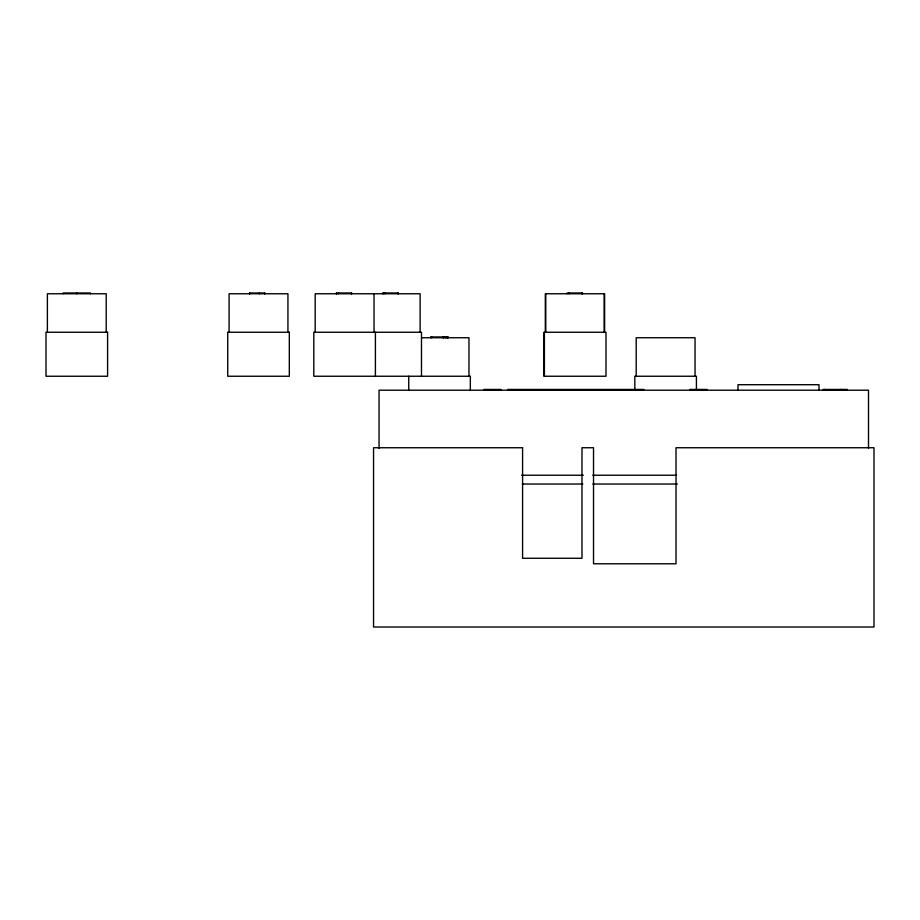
<?xml version="1.0" encoding="UTF-8"?>
<svg xmlns="http://www.w3.org/2000/svg" width="920" height="920" viewBox="0 0 920 920"><rect width="100%" height="100%" fill="white"/><g stroke="black" fill="none" stroke-linecap="round" stroke-linejoin="round"><path stroke-width="1.38" d="M430.824 336.973L448.12 336.973L448.12 337.743M421.601 337.743L468.97 337.743L468.97 376.245M643.908 389.447L507.736 389.447L507.736 390.206M521.651 475.237L583.326 475.237M592.79 475.237L676.556 475.237M522.422 484.035L582.808 484.035M592.79 484.035L677.361 484.035M868.503 448.304L868.503 390.206L379.051 390.206L379.051 448.304M847.308 390.206L847.308 389.447L823.078 389.447L823.078 390.206M844.008 389.447L844.008 390.206M841.282 389.447L841.282 390.206M840.523 389.447L840.523 390.206M824.504 389.447L824.504 390.206M819.007 390.206L819.007 384.709L738.001 384.709L738.001 390.206M707.089 390.206L707.089 389.447L690.046 389.447L690.046 390.206M696.417 389.022L696.417 376.245L634.823 376.245L634.823 389.022M695.037 376.245L695.037 337.743L636.203 337.743L636.203 376.245M604.624 332.247L604.624 293.756L545.318 293.756L545.318 332.247M604.164 293.756L604.164 332.247M582.544 293.756L582.544 292.986L567.042 292.986L567.042 293.756M582.348 292.986L582.348 293.756M582.199 292.986L582.199 293.756M582.003 292.986L582.003 293.756M569.043 292.986L569.043 293.756M545.778 293.756L545.778 332.247M544.398 376.245L544.398 332.247L605.992 332.247L605.992 376.245L543.938 376.245L543.938 332.247M500.859 390.206L500.859 389.447L483.816 389.447L483.816 390.206M470.338 390.436L470.338 376.245L313.812 376.245L313.812 332.247L421.486 332.247L421.486 376.245M447.925 336.973L447.925 337.743M446.982 336.973L446.982 337.743M446.717 336.973L446.775 337.743M445.475 336.973L445.475 337.743M443.762 336.973L443.762 337.743M443.566 336.973L443.566 337.743M443.037 336.973L443.037 337.743M431.825 336.973L431.825 337.743M430.962 336.973L430.824 337.743M420.118 332.247L420.118 293.756L315.192 293.756L315.192 332.247M408.744 376.245L408.744 390.436M398.245 293.756L398.245 292.986L382.927 292.986L382.927 293.756M398.049 292.986L398.049 293.756M385.089 292.986L385.089 293.756M383.088 292.986L383.088 293.756M375.406 332.247L375.406 376.245M374.037 293.756L374.037 332.247M351.693 293.756L351.693 292.986L336.363 292.986L336.363 293.756M351.497 292.986L351.497 293.756M338.525 292.986L338.525 293.756M336.536 292.986L336.536 293.756M287.937 332.247L287.937 293.756L229.091 293.756L229.091 332.247M264.856 293.756L264.856 292.986L249.527 292.986L249.527 293.756M264.661 292.986L264.661 293.756M259.359 292.986L259.359 293.756M249.699 292.986L249.699 293.756M106.214 332.247L106.214 293.756L47.38 293.756L47.38 332.247M90.551 293.756L90.551 292.986L63.043 292.986L63.043 293.756M76.797 292.986L76.797 293.756M107.594 332.247L46 332.247L46 376.245L107.594 376.245L107.594 332.247M289.317 332.247L227.723 332.247L227.723 376.245L289.317 376.245L289.317 332.247M522.583 447.741L373.554 447.741L373.554 627.014L874 627.014L874 447.741L676.016 447.741L676.016 563.776L593.526 563.776L593.526 447.741L581.98 447.741L581.98 558.279L522.583 558.279L522.583 447.741"/></g></svg>
